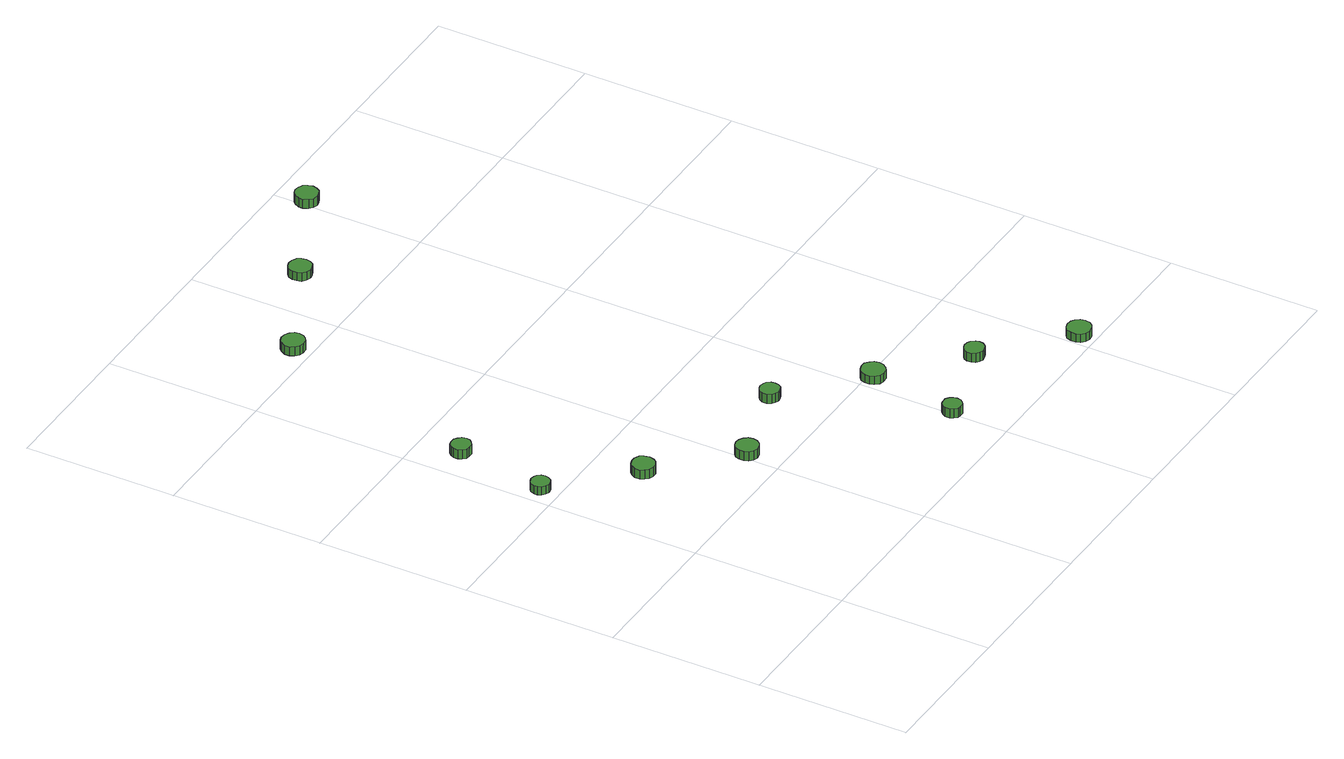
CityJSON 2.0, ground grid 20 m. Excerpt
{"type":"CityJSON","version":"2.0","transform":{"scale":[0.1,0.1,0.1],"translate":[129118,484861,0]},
"CityObjects":{
"tree1":{"type":"SolitaryVegetationObject","attributes":{"function":"something"},"geometry":[{"type":"MultiSurface","lod":"1","boundaries":[[[0,1,2,3,4,5,6,7,8,9,10,11,12,13,14]],[[15,16,17,18,19,20,21,22,23,24,25,26,27,28,29]],[[0,29,28,1]],[[1,28,27,2]],[[2,27,26,3]],[[3,26,25,4]],[[4,25,24,5]],[[5,24,23,6]],[[6,23,22,7]],[[7,22,21,8]],[[8,21,20,9]],[[9,20,19,10]],[[10,19,18,11]],[[11,18,17,12]],[[12,17,16,13]],[[13,16,15,14]],[[14,15,29,0]]]}]},
"tree2":{"type":"SolitaryVegetationObject","attributes":{"function":"something"},"geometry":[{"type":"MultiSurface","lod":"1","boundaries":[[[30,31,32,33,34,35,36,37,38,39,40,41,42,43,44]],[[45,46,47,48,49,50,51,52,53,54,55,56,57,58,59]],[[30,59,58,31]],[[31,58,57,32]],[[32,57,56,33]],[[33,56,55,34]],[[34,55,54,35]],[[35,54,53,36]],[[36,53,52,37]],[[37,52,51,38]],[[38,51,50,39]],[[39,50,49,40]],[[40,49,48,41]],[[41,48,47,42]],[[42,47,46,43]],[[43,46,45,44]],[[44,45,59,30]]]}]},
"tree3":{"type":"SolitaryVegetationObject","attributes":{"function":"something"},"geometry":[{"type":"MultiSurface","lod":"1","boundaries":[[[60,61,62,63,64,65,66,67,68,69,70,71,72,73,74]],[[75,76,77,78,79,80,81,82,83,84,85,86,87,88,89]],[[60,89,88,61]],[[61,88,87,62]],[[62,87,86,63]],[[63,86,85,64]],[[64,85,84,65]],[[65,84,83,66]],[[66,83,82,67]],[[67,82,81,68]],[[68,81,80,69]],[[69,80,79,70]],[[70,79,78,71]],[[71,78,77,72]],[[72,77,76,73]],[[73,76,75,74]],[[74,75,89,60]]]}]},
"tree4":{"type":"SolitaryVegetationObject","attributes":{"function":"something"},"geometry":[{"type":"MultiSurface","lod":"1","boundaries":[[[90,91,92,93,94,95,96,97,98,99,100,101,102,103,104]],[[105,106,107,108,109,110,111,112,113,114,115,116,117,118,119]],[[90,119,118,91]],[[91,118,117,92]],[[92,117,116,93]],[[93,116,115,94]],[[94,115,114,95]],[[95,114,113,96]],[[96,113,112,97]],[[97,112,111,98]],[[98,111,110,99]],[[99,110,109,100]],[[100,109,108,101]],[[101,108,107,102]],[[102,107,106,103]],[[103,106,105,104]],[[104,105,119,90]]]}]},
"tree5":{"type":"SolitaryVegetationObject","attributes":{"function":"something"},"geometry":[{"type":"MultiSurface","lod":"1","boundaries":[[[120,121,122,123,124,125,126,127,128,129,130,131,132,133,134]],[[135,136,137,138,139,140,141,142,143,144,145,146,147,148,149]],[[120,149,148,121]],[[121,148,147,122]],[[122,147,146,123]],[[123,146,145,124]],[[124,145,144,125]],[[125,144,143,126]],[[126,143,142,127]],[[127,142,141,128]],[[128,141,140,129]],[[129,140,139,130]],[[130,139,138,131]],[[131,138,137,132]],[[132,137,136,133]],[[133,136,135,134]],[[134,135,149,120]]]}]},
"tree6":{"type":"SolitaryVegetationObject","attributes":{"function":"something"},"geometry":[{"type":"MultiSurface","lod":"1","boundaries":[[[150,151,152,153,154,155,156,157,158,159,160,161,162,163,164]],[[165,166,167,168,169,170,171,172,173,174,175,176,177,178,179]],[[150,179,178,151]],[[151,178,177,152]],[[152,177,176,153]],[[153,176,175,154]],[[154,175,174,155]],[[155,174,173,156]],[[156,173,172,157]],[[157,172,171,158]],[[158,171,170,159]],[[159,170,169,160]],[[160,169,168,161]],[[161,168,167,162]],[[162,167,166,163]],[[163,166,165,164]],[[164,165,179,150]]]}]},
"tree7":{"type":"SolitaryVegetationObject","attributes":{"function":"something"},"geometry":[{"type":"MultiSurface","lod":"1","boundaries":[[[180,181,182,183,184,185,186,187,188,189,190,191,192,193,194]],[[195,196,197,198,199,200,201,202,203,204,205,206,207,208,209]],[[180,209,208,181]],[[181,208,207,182]],[[182,207,206,183]],[[183,206,205,184]],[[184,205,204,185]],[[185,204,203,186]],[[186,203,202,187]],[[187,202,201,188]],[[188,201,200,189]],[[189,200,199,190]],[[190,199,198,191]],[[191,198,197,192]],[[192,197,196,193]],[[193,196,195,194]],[[194,195,209,180]]]}]},
"tree8":{"type":"SolitaryVegetationObject","attributes":{"function":"something"},"geometry":[{"type":"MultiSurface","lod":"1","boundaries":[[[210,211,212,213,214,215,216,217,218,219,220,221,222,223,224]],[[225,226,227,228,229,230,231,232,233,234,235,236,237,238,239]],[[210,239,238,211]],[[211,238,237,212]],[[212,237,236,213]],[[213,236,235,214]],[[214,235,234,215]],[[215,234,233,216]],[[216,233,232,217]],[[217,232,231,218]],[[218,231,230,219]],[[219,230,229,220]],[[220,229,228,221]],[[221,228,227,222]],[[222,227,226,223]],[[223,226,225,224]],[[224,225,239,210]]]}]},
"tree9":{"type":"SolitaryVegetationObject","attributes":{"function":"something"},"geometry":[{"type":"MultiSurface","lod":"1","boundaries":[[[240,241,242,243,244,245,246,247,248,249,250,251,252,253,254]],[[255,256,257,258,259,260,261,262,263,264,265,266,267,268,269]],[[240,269,268,241]],[[241,268,267,242]],[[242,267,266,243]],[[243,266,265,244]],[[244,265,264,245]],[[245,264,263,246]],[[246,263,262,247]],[[247,262,261,248]],[[248,261,260,249]],[[249,260,259,250]],[[250,259,258,251]],[[251,258,257,252]],[[252,257,256,253]],[[253,256,255,254]],[[254,255,269,240]]]}]},
"tree10":{"type":"SolitaryVegetationObject","attributes":{"function":"something"},"geometry":[{"type":"MultiSurface","lod":"1","boundaries":[[[270,271,272,273,274,275,276,277,278,279,280,281,282,283,284]],[[285,286,287,288,289,290,291,292,293,294,295,296,297,298,299]],[[270,299,298,271]],[[271,298,297,272]],[[272,297,296,273]],[[273,296,295,274]],[[274,295,294,275]],[[275,294,293,276]],[[276,293,292,277]],[[277,292,291,278]],[[278,291,290,279]],[[279,290,289,280]],[[280,289,288,281]],[[281,288,287,282]],[[282,287,286,283]],[[283,286,285,284]],[[284,285,299,270]]]}]},
"tree11":{"type":"SolitaryVegetationObject","attributes":{"function":"something"},"geometry":[{"type":"MultiSurface","lod":"1","boundaries":[[[300,301,302,303,304,305,306,307,308,309,310,311,312,313,314]],[[315,316,317,318,319,320,321,322,323,324,325,326,327,328,329]],[[300,329,328,301]],[[301,328,327,302]],[[302,327,326,303]],[[303,326,325,304]],[[304,325,324,305]],[[305,324,323,306]],[[306,323,322,307]],[[307,322,321,308]],[[308,321,320,309]],[[309,320,319,310]],[[310,319,318,311]],[[311,318,317,312]],[[312,317,316,313]],[[313,316,315,314]],[[314,315,329,300]]]}]},
"tree12":{"type":"SolitaryVegetationObject","attributes":{"function":"something"},"geometry":[{"type":"MultiSurface","lod":"1","boundaries":[[[330,331,332,333,334,335,336,337,338,339,340,341,342,343,344]],[[345,346,347,348,349,350,351,352,353,354,355,356,357,358,359]],[[330,359,358,331]],[[331,358,357,332]],[[332,357,356,333]],[[333,356,355,334]],[[334,355,354,335]],[[335,354,353,336]],[[336,353,352,337]],[[337,352,351,338]],[[338,351,350,339]],[[339,350,349,340]],[[340,349,348,341]],[[341,348,347,342]],[[342,347,346,343]],[[343,346,345,344]],[[344,345,359,330]]]}]}
},
"vertices":[
[27,420,30],[26,425,30],[23,429,30],[19,431,30],[14,432,30],[9,430,30],[5,427,30],[3,422,30],[3,417,30],[5,412,30],[9,409,30],[14,407,30],[19,408,30],[23,410,30],[26,415,30],[26,415,18],[23,410,18],[19,408,18],[14,407,18],[9,409,18],[5,412,18],[3,417,18],[3,422,18],[5,427,18],[9,430,18],[14,432,18],[19,431,18],[23,429,18],[26,425,18],[27,420,18],
[45,537,33],[44,543,33],[40,547,33],[36,550,33],[30,550,33],[25,549,33],[21,545,33],[19,540,33],[19,535,33],[21,530,33],[25,526,33],[30,525,33],[36,525,33],[40,528,33],[44,532,33],[44,532,20],[40,528,20],[36,525,20],[30,525,20],[25,526,20],[21,530,20],[19,535,20],[19,540,20],[21,545,20],[25,549,20],[30,550,20],[36,550,20],[40,547,20],[44,543,20],[45,537,20],
[127,333,26],[125,340,26],[122,345,26],[116,348,26],[110,348,26],[104,346,26],[100,342,26],[97,337,26],[97,330,26],[100,325,26],[104,321,26],[110,319,26],[116,319,26],[122,322,26],[125,327,26],[125,327,13],[122,322,13],[116,319,13],[110,319,13],[104,321,13],[100,325,13],[97,330,13],[97,337,13],[100,342,13],[104,346,13],[110,348,13],[116,348,13],[122,345,13],[125,340,13],[127,333,13],
[225,247,22],[224,253,22],[220,258,22],[215,261,22],[209,262,22],[203,260,22],[198,256,22],[196,250,22],[196,244,22],[198,238,22],[203,234,22],[209,232,22],[215,233,22],[220,236,22],[224,241,22],[224,241,9],[220,236,9],[215,233,9],[209,232,9],[203,234,9],[198,238,9],[196,244,9],[196,250,9],[198,256,9],[203,260,9],[209,262,9],[215,261,9],[220,258,9],[224,253,9],[225,247,9],
[128,812,40],[127,818,40],[123,823,40],[118,826,40],[111,827,40],[105,825,40],[101,821,40],[98,815,40],[98,809,40],[101,803,40],[105,799,40],[111,797,40],[118,798,40],[123,801,40],[127,806,40],[127,806,27],[123,801,27],[118,798,27],[111,797,27],[105,799,27],[101,803,27],[98,809,27],[98,815,27],[101,821,27],[105,825,27],[111,827,27],[118,826,27],[123,823,27],[127,818,27],[128,812,27],
[337,280,23],[336,285,23],[333,290,23],[328,292,23],[323,293,23],[318,291,23],[314,288,23],[311,283,23],[311,277,23],[314,272,23],[318,269,23],[323,267,23],[328,268,23],[333,270,23],[336,275,23],[336,275,10],[333,270,10],[328,268,10],[323,267,10],[318,269,10],[314,272,10],[311,277,10],[311,283,10],[314,288,10],[318,291,10],[323,293,10],[328,292,10],[333,290,10],[336,285,10],[337,280,10],
[417,76,22],[416,81,22],[413,85,22],[409,88,22],[403,88,22],[399,87,22],[395,83,22],[393,79,22],[393,73,22],[395,69,22],[399,65,22],[403,64,22],[409,64,22],[413,67,22],[416,71,22],[416,71,9],[413,67,9],[409,64,9],[403,64,9],[399,65,9],[395,69,9],[393,73,9],[393,79,9],[395,83,9],[399,87,9],[403,88,9],[409,88,9],[413,85,9],[416,81,9],[417,76,9],
[437,194,21],[436,200,21],[432,205,21],[427,209,21],[420,209,21],[414,207,21],[409,203,21],[407,197,21],[407,191,21],[409,185,21],[414,180,21],[420,178,21],[427,179,21],[432,182,21],[436,188,21],[436,188,9],[432,182,9],[427,179,9],[420,178,9],[414,180,9],[409,185,9],[407,191,9],[407,197,9],[409,203,9],[414,207,9],[420,209,9],[427,209,9],[432,205,9],[436,200,9],[437,194,9],
[264,879,41],[263,885,41],[260,890,41],[254,893,41],[248,894,41],[242,892,41],[237,888,41],[235,882,41],[235,876,41],[237,870,41],[242,866,41],[248,864,41],[254,865,41],[260,868,41],[263,873,41],[263,873,29],[260,868,29],[254,865,29],[248,864,29],[242,866,29],[237,870,29],[235,876,29],[235,882,29],[237,888,29],[242,892,29],[248,894,29],[254,893,29],[260,890,29],[263,885,29],[264,879,29],
[532,110,22],[531,115,22],[527,120,22],[523,122,22],[517,123,22],[512,121,22],[508,118,22],[506,113,22],[506,107,22],[508,102,22],[512,99,22],[517,97,22],[523,98,22],[527,100,22],[531,105,22],[531,105,9],[527,100,9],[523,98,9],[517,97,9],[512,99,9],[508,102,9],[506,107,9],[506,113,9],[508,118,9],[512,121,9],[517,123,9],[523,122,9],[527,120,9],[531,115,9],[532,110,9],
[633,23,21],[632,29,21],[628,34,21],[623,37,21],[616,38,21],[610,36,21],[605,32,21],[603,26,21],[603,19,21],[605,13,21],[610,9,21],[616,7,21],[623,8,21],[628,11,21],[632,16,21],[632,16,9],[628,11,9],[623,8,9],[616,7,9],[610,9,9],[605,13,9],[603,19,9],[603,26,9],[605,32,9],[610,36,9],[616,38,9],[623,37,9],[628,34,9],[632,29,9],[633,23,9],
[398,945,43],[396,951,43],[393,956,43],[387,959,43],[381,960,43],[375,958,43],[371,954,43],[368,948,43],[368,942,43],[371,936,43],[375,932,43],[381,930,43],[387,931,43],[393,934,43],[396,939,43],[396,939,30],[393,934,30],[387,931,30],[381,930,30],[375,932,30],[371,936,30],[368,942,30],[368,948,30],[371,954,30],[375,958,30],[381,960,30],[387,959,30],[393,956,30],[396,951,30],[398,945,30]
]}
